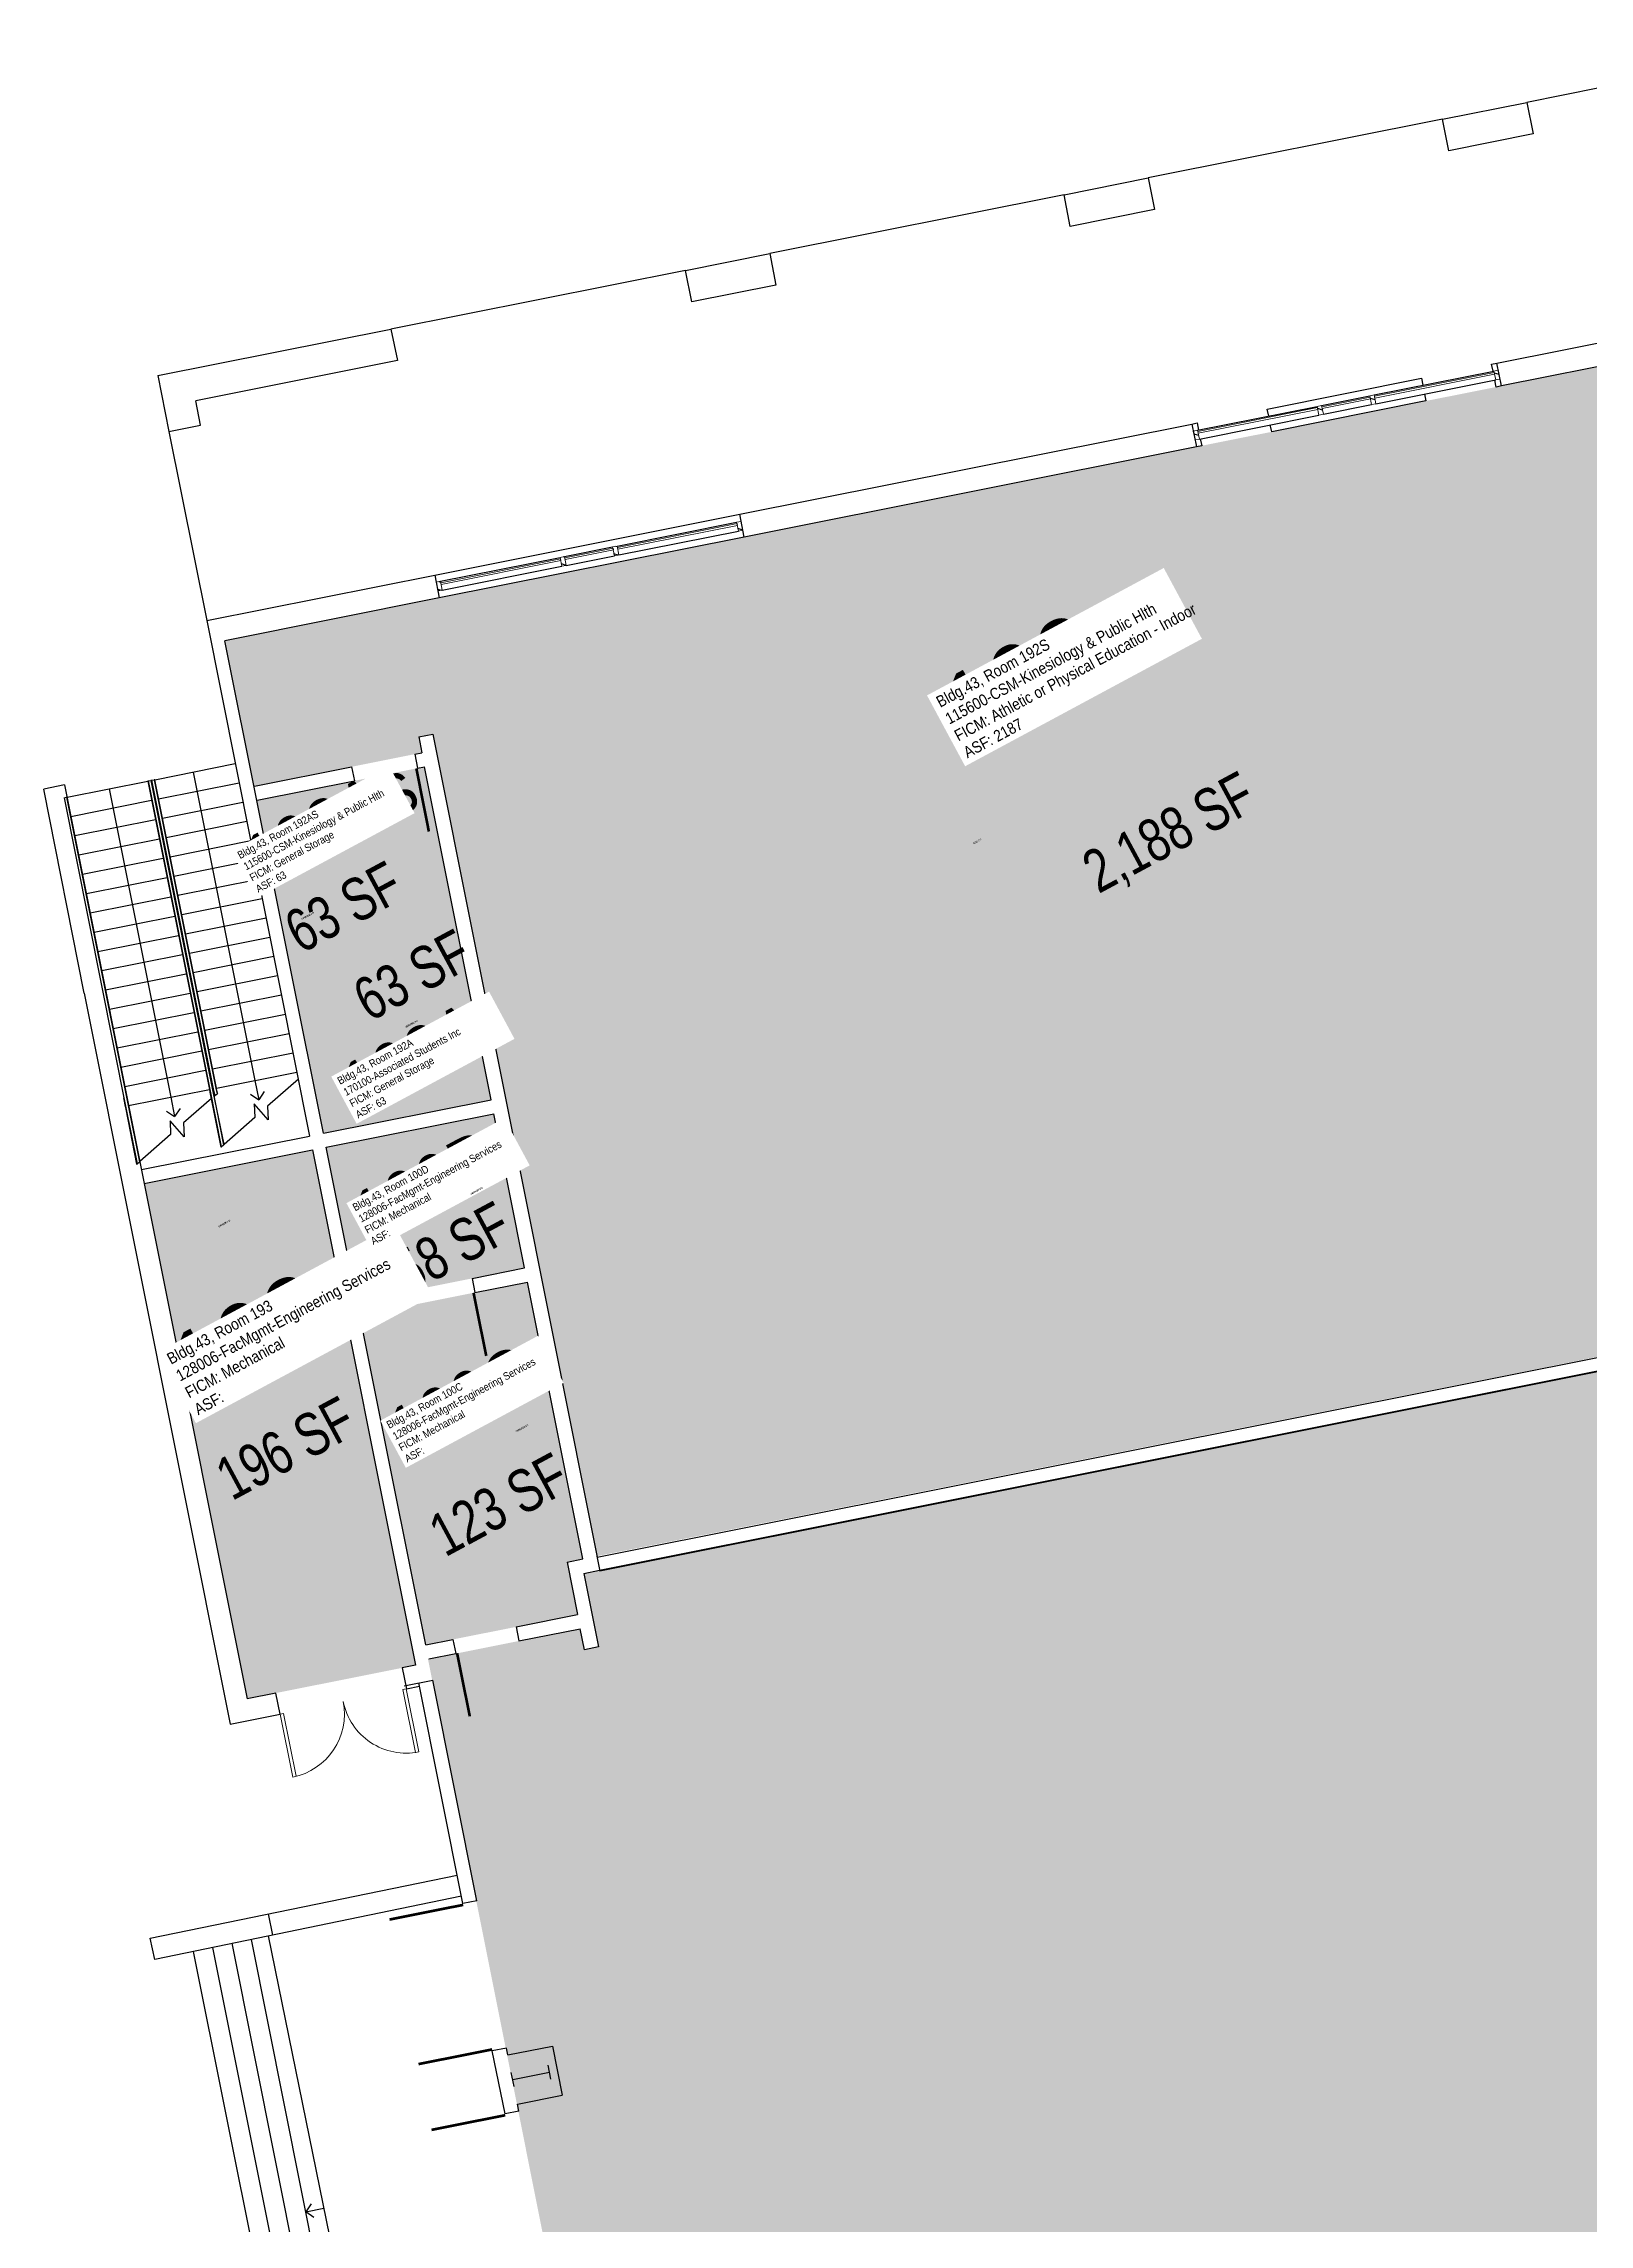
# Model space of a CAD drawing. Header units: inches. Extents: x 69213682 to 69221478, y 27658977 to 27667505.
# Drawn here: x 69213733 to 69214598, y 27665407 to 27666627 of the extents above; entities that cross this region are included whole.
import ezdxf
from ezdxf.enums import TextEntityAlignment as Align

# ---------------------------------------------------------------- set-up
doc = ezdxf.new("R2010")
doc.units = ezdxf.units.IN
doc.header["$LTSCALE"] = 100
doc.header["$MEASUREMENT"] = 0
doc.layers.get('0').update_dxf_attribs({"linetype": 'CONTINUOUS'})
for name, color, linetype in [('A-COLS', 5, 'CONTINUOUS'), ('A-DOOR', 2, 'CONTINUOUS'), ('A-FLOR', 3, 'CONTINUOUS'), ('A-GLAZ', 1, 'CONTINUOUS'), ('A-IDEN-RNUM', 7, 'CONTINUOUS'), ('A-IDEN-SNUM', 4, 'CONTINUOUS'), ('A-IDEN-VNUM', 4, 'CONTINUOUS'), ('A-SITE', 3, 'CONTINUOUS'), ('A-WALL', 5, 'CONTINUOUS'), ('AREA-TEXT', 3, 'CONTINUOUS'), ('Rooms-Category-Color', 7, 'CONTINUOUS'), ('Rooms-College-Color', 7, 'CONTINUOUS'), ('Rooms-Department-Color', 7, 'CONTINUOUS'), ('Rooms-Division-Color', 7, 'CONTINUOUS'), ('Rooms-Information', 7, 'CONTINUOUS')]:
    doc.layers.add(name, color=color, linetype=linetype)
doc.styles.add('CP_AREA', font='arial.ttf', dxfattribs={"height": 15})
doc.styles.add('CP_ROOMSNUMBER', font='arial.ttf', dxfattribs={"height": 1})
doc.styles.add('CP_ROOMVNUMBER', font='arial.ttf', dxfattribs={"width": 0.85, "height": 0.075})

# ---------------------------------------------------------------- blocks, each defined once
blk = doc.blocks.new('Double-Flush6 - Z-G1-12-1266-BACKGROUND Level 1 Parent View')
at = {"layer": 'A-DOOR', "lineweight": 20}
for p, q in [((-36, 42), (-34, 42)), ((-36, 6), (-36, 42)), ((-34, 6), (-34, 42)), ((34, 6), (34, 41.9)), ((36, 6), (36, 42)), ((-36, 6), (-34, 6)), ((36, 6), (34, 6))]:
    blk.add_line(p, q, dxfattribs=at)
at = {"layer": 'A-DOOR', "lineweight": 5}
for centre, start, end in [((-36, 6), 0, 90), ((36, 6), 90, 180)]:
    blk.add_arc(centre, 36, start, end, dxfattribs=at)
blk = doc.blocks.new('System Panel - Glazed-1244-BACKGROUND Level 1 Parent View')
at = {"layer": 'A-GLAZ', "lineweight": 15}
for p, q in [((34.125, 1.75), (-34.125, 1.75)), ((-34.125, 1.75), (-34.125, 0.75)), ((-34.125, 0.75), (34.125, 0.75)), ((34.125, 0.75), (34.125, 1.75))]:
    blk.add_line(p, q, dxfattribs=at)
blk = doc.blocks.new('System Panel - Glazed-1243-BACKGROUND Level 1 Parent View')
at = {"layer": 'A-GLAZ', "lineweight": 15}
for p, q in [((13.75, 1.75), (-13.75, 1.75)), ((-13.75, 1.75), (-13.75, 0.75)), ((-13.75, 0.75), (13.75, 0.75)), ((13.75, 0.75), (13.75, 1.75))]:
    blk.add_line(p, q, dxfattribs=at)
blk = doc.blocks.new('System Panel - Glazed-1242-BACKGROUND Level 1 Parent View')
at = {"layer": 'A-GLAZ', "lineweight": 15}
for p, q in [((34.125, 1.75), (-34.125, 1.75)), ((-34.125, 1.75), (-34.125, 0.75)), ((-34.125, 0.75), (34.125, 0.75)), ((34.125, 0.75), (34.125, 1.75))]:
    blk.add_line(p, q, dxfattribs=at)
blk = doc.blocks.new('System Panel - Glazed-1237-BACKGROUND Level 1 Parent View')
at = {"layer": 'A-GLAZ', "lineweight": 15}
for p, q in [((34.125, 1.75), (-34.125, 1.75)), ((-34.125, 1.75), (-34.125, 0.75)), ((-34.125, 0.75), (34.125, 0.75)), ((34.125, 0.75), (34.125, 1.75))]:
    blk.add_line(p, q, dxfattribs=at)
blk = doc.blocks.new('System Panel - Glazed-1236-BACKGROUND Level 1 Parent View')
at = {"layer": 'A-GLAZ', "lineweight": 15}
for p, q in [((13.75, 1.75), (-13.75, 1.75)), ((-13.75, 1.75), (-13.75, 0.75)), ((-13.75, 0.75), (13.75, 0.75)), ((13.75, 0.75), (13.75, 1.75))]:
    blk.add_line(p, q, dxfattribs=at)
blk = doc.blocks.new('System Panel - Glazed-1235-BACKGROUND Level 1 Parent View')
at = {"layer": 'A-GLAZ', "lineweight": 15}
for p, q in [((34.125, 1.75), (-34.125, 1.75)), ((-34.125, 1.75), (-34.125, 0.75)), ((-34.125, 0.75), (34.125, 0.75)), ((34.125, 0.75), (34.125, 1.75))]:
    blk.add_line(p, q, dxfattribs=at)
blk = doc.blocks.new('COL1')
for p, q in [((-0.5, 0.5), (0.5, 0.5)), ((0, 0.5), (0, -0.5)), ((-0.5, -0.5), (0.5, -0.5))]:
    blk.add_line(p, q)

msp = doc.modelspace()

# ---------------------------------------------------------------- hatches: boundary and pattern name
at = {"layer": 'A-GLAZ', "extrusion": (0, 0, -1)}
h = msp.add_hatch(dxfattribs=at)
h.set_pattern_fill('FP1_17', color=256, angle=-191.2896, style=0, pattern_type=2)
h.set_pattern_definition([(16.71, (-69214563.231, 27666432.408), (-6.9, 22.986), []), (16.71, (-69214560.388, 27666437.692), (16.086, 29.887), []), (16.71, (-69214566.076, 27666427.125), (16.086, 29.887), [])])
h.paths.add_polyline_path([(-69214545.4, 27666438.7), (-69214547.8, 27666439.2), (-69214546.8, 27666444.1), (-69214544.4, 27666443.6)], flags=0)
h = msp.add_hatch(dxfattribs=at)
h.set_pattern_fill('FP1_19', color=256, angle=-191.2896, style=0, pattern_type=2)
h.set_pattern_definition([(16.71, (-69214493.36, 27666418.46), (-6.9, 22.986), []), (16.71, (-69214490.517, 27666423.744), (16.086, 29.887), []), (16.71, (-69214496.204, 27666413.177), (16.086, 29.887), [])])
h.paths.add_polyline_path([(-69214476, 27666424.9), (-69214478.4, 27666425.4), (-69214477.4, 27666430.3), (-69214475, 27666429.8)], flags=0)
h = msp.add_hatch(dxfattribs=at)
h.set_pattern_fill('FP1_20', color=256, angle=-191.2896, style=0, pattern_type=2)
h.set_pattern_definition([(16.71, (-69214464.248, 27666412.648), (-6.9, 22.986), []), (16.71, (-69214461.404, 27666417.932), (16.086, 29.887), []), (16.71, (-69214467.09, 27666407.365), (16.086, 29.887), [])])
h.paths.add_polyline_path([(-69214446.5, 27666419), (-69214449, 27666419.5), (-69214448, 27666424.4), (-69214445.6, 27666423.9)], flags=0)
at = {"layer": 'A-GLAZ'}
h = msp.add_hatch(dxfattribs=at)
h.set_pattern_fill('FP1_18', color=256, angle=191.2896, style=0, pattern_type=2)
h.set_pattern_definition([(163.29, (69214394.376, 27666398.7), (-6.9, -22.986), []), (163.29, (69214391.533, 27666403.983), (-29.887, -16.086), []), (163.29, (69214397.22, 27666393.416), (-29.887, -16.086), [])])
h.paths.add_polyline_path([(69214377.2, 27666405.1), (69214379.6, 27666405.6), (69214378.6, 27666410.5), (69214376.2, 27666410.1)], flags=0)
at = {"layer": 'A-GLAZ', "extrusion": (0, 0, -1)}
h = msp.add_hatch(dxfattribs=at)
h.set_pattern_fill('FP1_21', color=256, angle=-191.2896, style=0, pattern_type=2)
h.set_pattern_definition([(16.71, (-69214144.004, 27666348.717), (-6.9, 22.986), []), (16.71, (-69214141.16, 27666354), (16.086, 29.887), []), (16.71, (-69214146.848, 27666343.434), (16.086, 29.887), [])])
h.paths.add_polyline_path([(-69214121.7, 27666354.1), (-69214124.2, 27666354.6), (-69214123.2, 27666359.5), (-69214120.7, 27666359.1)], flags=0)
h = msp.add_hatch(dxfattribs=at)
h.set_pattern_fill('FP1_23', color=256, angle=-191.2896, style=0, pattern_type=2)
h.set_pattern_definition([(16.71, (-69214074.132, 27666334.769), (-6.9, 22.986), []), (16.71, (-69214071.29, 27666340.052), (16.086, 29.887), []), (16.71, (-69214076.977, 27666329.485), (16.086, 29.887), [])])
h.paths.add_polyline_path([(-69214052.3, 27666340.3), (-69214054.8, 27666340.8), (-69214053.8, 27666345.7), (-69214051.3, 27666345.2)], flags=0)
h = msp.add_hatch(dxfattribs=at)
h.set_pattern_fill('FP1_24', color=256, angle=-191.2896, style=0, pattern_type=2)
h.set_pattern_definition([(16.71, (-69214045.02, 27666328.957), (-6.9, 22.986), []), (16.71, (-69214042.176, 27666334.24), (16.086, 29.887), []), (16.71, (-69214047.863, 27666323.673), (16.086, 29.887), [])])
h.paths.add_polyline_path([(-69214022.9, 27666334.4), (-69214025.4, 27666334.9), (-69214024.4, 27666339.8), (-69214021.9, 27666339.3)], flags=0)
at = {"layer": 'A-GLAZ'}
h = msp.add_hatch(dxfattribs=at)
h.set_pattern_fill('FP1_22', color=256, angle=191.2896, style=0, pattern_type=2)
h.set_pattern_definition([(163.29, (69213975.148, 27666315.008), (-6.9, -22.986), []), (163.29, (69213972.305, 27666320.292), (-29.887, -16.086), []), (163.29, (69213977.992, 27666309.725), (-29.887, -16.086), [])])
h.paths.add_polyline_path([(69213953.5, 27666320.6), (69213956, 27666321.1), (69213955, 27666326), (69213952.5, 27666325.5)], flags=0)
at = {"layer": 'Rooms-Category-Color', "true_color": 0xfbafa2}
for points in [[(69214042.5, 27665780.5), (69213950.7, 27666240.5), (69213942.8, 27666238.9), (69213944.6, 27666230.1), (69213940.7, 27666229.3), (69213850.9, 27666211.4), (69213834.3, 27666292.7), (69215043.3, 27666534.1)], [(69215173.8, 27665997.7), (69214035.2, 27665770.9), (69214043.4, 27665729.7), (69214035.6, 27665728.2), (69214033.2, 27665739.9), (69213948, 27665722.9), (69214044.8, 27665238.5), (69214037.3, 27665237), (69214033.6, 27665255.6), (69214021.8, 27665253.3), (69214007.3, 27665147.4), (69214018.5, 27665149.6), (69214074.9, 27664867.2), (69214063.7, 27664865), (69214117.7, 27664772.8), (69214129.5, 27664775.1), (69214125.8, 27664793.8), (69214133.2, 27664795.2), (69214230.8, 27664306.4)]]:
    msp.add_hatch(color=21, dxfattribs=at).paths.add_polyline_path(points)
at = {"layer": 'Rooms-Category-Color', "true_color": 0xffe090}
msp.add_hatch(color=41, dxfattribs=at).paths.add_polyline_path([(69215043.3, 27666534.1), (69215046.4, 27666518.9), (69215052.2, 27666520), (69215051.8, 27666522), (69215091.8, 27666530), (69215106.7, 27666455.4), (69215066.7, 27666447.5), (69215066.3, 27666449.4), (69215060.5, 27666448.2), (69215064.4, 27666428.6), (69215106, 27666437), (69215114.7, 27666393.8), (69214951.4, 27666361.2), (69215028.1, 27665976.8), (69214042.5, 27665780.5)])
at = {"layer": 'Rooms-Category-Color', "true_color": 0xe3c5e1}
for points in [[(69213946.1, 27666222.2), (69213852.5, 27666203.5), (69213889.7, 27666017.2)], [(69213889.7, 27666017.2), (69213983.3, 27666035.9), (69213946.1, 27666222.2)]]:
    msp.add_hatch(color=254, dxfattribs=at).paths.add_polyline_path(points)
at = {"layer": 'Rooms-Category-Color', "true_color": 0xadadad}
for points in [[(69213984.9, 27666028.1), (69213891.2, 27666009.4), (69213908.5, 27665923.1), (69214002.1, 27665941.8)], [(69213789.3, 27665989), (69213846.8, 27665700.7), (69213941, 27665719.5), (69213883.4, 27666007.8)], [(69214003.7, 27665933.9), (69213910, 27665915.2), (69213946.8, 27665730.9), (69214031.7, 27665747.8), (69214025.8, 27665777.2), (69214034.6, 27665779)]]:
    msp.add_hatch(color=253, dxfattribs=at).paths.add_polyline_path(points)
at = {"layer": 'Rooms-College-Color', "true_color": 0xffe090}
for points in [[(69214042.5, 27665780.5), (69213950.7, 27666240.5), (69213942.8, 27666238.9), (69213944.6, 27666230.1), (69213940.7, 27666229.3), (69213850.9, 27666211.4), (69213834.3, 27666292.7), (69215043.3, 27666534.1)], [(69213946.1, 27666222.2), (69213852.5, 27666203.5), (69213889.7, 27666017.2)], [(69215173.8, 27665997.7), (69214035.2, 27665770.9), (69214043.4, 27665729.7), (69214035.6, 27665728.2), (69214033.2, 27665739.9), (69213948, 27665722.9), (69214044.8, 27665238.5), (69214037.3, 27665237), (69214033.6, 27665255.6), (69214021.8, 27665253.3), (69214007.3, 27665147.4), (69214018.5, 27665149.6), (69214074.9, 27664867.2), (69214063.7, 27664865), (69214117.7, 27664772.8), (69214129.5, 27664775.1), (69214125.8, 27664793.8), (69214133.2, 27664795.2), (69214230.8, 27664306.4)]]:
    msp.add_hatch(color=41, dxfattribs=at).paths.add_polyline_path(points)
at = {"layer": 'Rooms-College-Color', "true_color": 0xadadad}
for points in [[(69215043.3, 27666534.1), (69215046.4, 27666518.9), (69215052.2, 27666520), (69215051.8, 27666522), (69215091.8, 27666530), (69215106.7, 27666455.4), (69215066.7, 27666447.5), (69215066.3, 27666449.4), (69215060.5, 27666448.2), (69215064.4, 27666428.6), (69215106, 27666437), (69215114.7, 27666393.8), (69214951.4, 27666361.2), (69215028.1, 27665976.8), (69214042.5, 27665780.5)], [(69213889.7, 27666017.2), (69213983.3, 27666035.9), (69213946.1, 27666222.2)], [(69213984.9, 27666028.1), (69213891.2, 27666009.4), (69213908.5, 27665923.1), (69214002.1, 27665941.8)], [(69213789.3, 27665989), (69213846.8, 27665700.7), (69213941, 27665719.5), (69213883.4, 27666007.8)], [(69214003.7, 27665933.9), (69213910, 27665915.2), (69213946.8, 27665730.9), (69214031.7, 27665747.8), (69214025.8, 27665777.2), (69214034.6, 27665779)]]:
    msp.add_hatch(color=253, dxfattribs=at).paths.add_polyline_path(points)
at = {"layer": 'Rooms-Department-Color', "true_color": 0xffe090}
for points in [[(69214042.5, 27665780.5), (69213950.7, 27666240.5), (69213942.8, 27666238.9), (69213944.6, 27666230.1), (69213940.7, 27666229.3), (69213850.9, 27666211.4), (69213834.3, 27666292.7), (69215043.3, 27666534.1)], [(69213946.1, 27666222.2), (69213852.5, 27666203.5), (69213889.7, 27666017.2)], [(69215173.8, 27665997.7), (69214035.2, 27665770.9), (69214043.4, 27665729.7), (69214035.6, 27665728.2), (69214033.2, 27665739.9), (69213948, 27665722.9), (69214044.8, 27665238.5), (69214037.3, 27665237), (69214033.6, 27665255.6), (69214021.8, 27665253.3), (69214007.3, 27665147.4), (69214018.5, 27665149.6), (69214074.9, 27664867.2), (69214063.7, 27664865), (69214117.7, 27664772.8), (69214129.5, 27664775.1), (69214125.8, 27664793.8), (69214133.2, 27664795.2), (69214230.8, 27664306.4)]]:
    msp.add_hatch(color=41, dxfattribs=at).paths.add_polyline_path(points)
at = {"layer": 'Rooms-Department-Color', "true_color": 0x604aed}
for points in [[(69215043.3, 27666534.1), (69215046.4, 27666518.9), (69215052.2, 27666520), (69215051.8, 27666522), (69215091.8, 27666530), (69215106.7, 27666455.4), (69215066.7, 27666447.5), (69215066.3, 27666449.4), (69215060.5, 27666448.2), (69215064.4, 27666428.6), (69215106, 27666437), (69215114.7, 27666393.8), (69214951.4, 27666361.2), (69215028.1, 27665976.8), (69214042.5, 27665780.5)], [(69213889.7, 27666017.2), (69213983.3, 27666035.9), (69213946.1, 27666222.2)]]:
    msp.add_hatch(color=173, dxfattribs=at).paths.add_polyline_path(points)
at = {"layer": 'Rooms-Department-Color', "true_color": 0xacacac}
for points in [[(69213984.9, 27666028.1), (69213891.2, 27666009.4), (69213908.5, 27665923.1), (69214002.1, 27665941.8)], [(69213789.3, 27665989), (69213846.8, 27665700.7), (69213941, 27665719.5), (69213883.4, 27666007.8)], [(69214003.7, 27665933.9), (69213910, 27665915.2), (69213946.8, 27665730.9), (69214031.7, 27665747.8), (69214025.8, 27665777.2), (69214034.6, 27665779)]]:
    msp.add_hatch(color=253, dxfattribs=at).paths.add_polyline_path(points)
at = {"layer": 'Rooms-Division-Color', "true_color": 0xffe090}
for points in [[(69214042.5, 27665780.5), (69213950.7, 27666240.5), (69213942.8, 27666238.9), (69213944.6, 27666230.1), (69213940.7, 27666229.3), (69213850.9, 27666211.4), (69213834.3, 27666292.7), (69215043.3, 27666534.1)], [(69213946.1, 27666222.2), (69213852.5, 27666203.5), (69213889.7, 27666017.2)], [(69215173.8, 27665997.7), (69214035.2, 27665770.9), (69214043.4, 27665729.7), (69214035.6, 27665728.2), (69214033.2, 27665739.9), (69213948, 27665722.9), (69214044.8, 27665238.5), (69214037.3, 27665237), (69214033.6, 27665255.6), (69214021.8, 27665253.3), (69214007.3, 27665147.4), (69214018.5, 27665149.6), (69214074.9, 27664867.2), (69214063.7, 27664865), (69214117.7, 27664772.8), (69214129.5, 27664775.1), (69214125.8, 27664793.8), (69214133.2, 27664795.2), (69214230.8, 27664306.4)]]:
    msp.add_hatch(color=41, dxfattribs=at).paths.add_polyline_path(points)
at = {"layer": 'Rooms-Division-Color', "true_color": 0x604aed}
for points in [[(69215043.3, 27666534.1), (69215046.4, 27666518.9), (69215052.2, 27666520), (69215051.8, 27666522), (69215091.8, 27666530), (69215106.7, 27666455.4), (69215066.7, 27666447.5), (69215066.3, 27666449.4), (69215060.5, 27666448.2), (69215064.4, 27666428.6), (69215106, 27666437), (69215114.7, 27666393.8), (69214951.4, 27666361.2), (69215028.1, 27665976.8), (69214042.5, 27665780.5)], [(69213889.7, 27666017.2), (69213983.3, 27666035.9), (69213946.1, 27666222.2)]]:
    msp.add_hatch(color=173, dxfattribs=at).paths.add_polyline_path(points)
at = {"layer": 'Rooms-Division-Color', "true_color": 0xadadad}
for points in [[(69213984.9, 27666028.1), (69213891.2, 27666009.4), (69213908.5, 27665923.1), (69214002.1, 27665941.8)], [(69213789.3, 27665989), (69213846.8, 27665700.7), (69213941, 27665719.5), (69213883.4, 27666007.8)], [(69214003.7, 27665933.9), (69213910, 27665915.2), (69213946.8, 27665730.9), (69214031.7, 27665747.8), (69214025.8, 27665777.2), (69214034.6, 27665779)]]:
    msp.add_hatch(color=253, dxfattribs=at).paths.add_polyline_path(points)

# ---------------------------------------------------------------- linework, layer by layer
at = {"layer": 'A-DOOR'}
for points in [[(69213941.5, 27666221.3, 1.5, 1.5, 0), (69213948.5, 27666186, 0, 0, 0), (69213947.8, 27666185.8, 0, 0, -0.414214), (69213906.6, 27666215.9, 0, 0, -0.414214)], [(69213973.5, 27665927.9, 1.5, 1.5, 0), (69213980.6, 27665892.6, 0, 0, 0), (69213979.9, 27665892.4, 0, 0, -0.414214), (69213938.7, 27665922.5, 0, 0, -0.414214)], [(69213964.3, 27665726.2, 1.5, 1.5, 0), (69213971.4, 27665690.9, 0, 0, 0), (69213972.1, 27665691, 0, 0, 0.414214), (69213998.6, 27665734.6, 0, 0, 0.414214)], [(69213967.7, 27665585.4, 1.5, 1.5, 0), (69213926.5, 27665577.2, 0, 0, 0), (69213926.4, 27665577.9, 0, 0, 0.414214), (69213975.8, 27665544.9, 0, 0, 0.414214)], [(69213983.9, 27665504.5, 1.5, 1.5, 0), (69213942.7, 27665496.3, 0, 0, 0), (69213942.8, 27665495.5, 0, 0, -0.414214), (69213975.8, 27665544.9, 0, 0, -0.414214)], [(69213991.2, 27665467.7, 1.5, 1.5, 0), (69213950, 27665459.5, 0, 0, 0), (69213949.9, 27665460.2, 0, 0, 0.414214), (69213999.3, 27665427.3, 0, 0, 0.414214)], [(69214007.4, 27665386.8, 1.5, 1.5, 0), (69213966.2, 27665378.6, 0, 0, 0), (69213966.3, 27665377.8, 0, 0, -0.414214), (69213999.3, 27665427.3, 0, 0, -0.414214)]]:
    msp.add_lwpolyline(points, format="xyseb", dxfattribs=at)
at = {"layer": 'A-FLOR'}
for p, q in [((69213795.1, 27666215), (69213840.2, 27666224)), ((69213746.1, 27666205.2), (69213791.2, 27666214.2)), ((69213791.4, 27666214.3), (69213791.2, 27666214.2)), ((69213791.2, 27666214.2), (69213825.7, 27666041.6)), ((69213791.4, 27666214.3), (69213792.9, 27666214.6)), ((69213791.4, 27666214.3), (69213825.9, 27666041.7)), ((69213793.2, 27666214.6), (69213792.9, 27666214.6)), ((69213792.9, 27666214.6), (69213827.4, 27666042)), ((69213793.4, 27666214.7), (69213793.2, 27666214.6)), ((69213827.9, 27666040.5), (69213793.2, 27666214.6)), ((69213793.2, 27666214.6), (69213827.9, 27666040.5)), ((69213793.4, 27666214.7), (69213794.9, 27666215)), ((69213793.4, 27666214.7), (69213827.9, 27666042.1)), ((69213795.1, 27666215), (69213794.9, 27666215)), ((69213794.9, 27666215), (69213829.3, 27666042.4)), ((69213829.6, 27666042.4), (69213795.1, 27666215)), ((69213797.3, 27666204.2), (69213842.4, 27666213.2)), ((69213816.7, 27666219.3), (69213851.2, 27666046.7)), ((69213744.4, 27666204.9), (69213745.8, 27666205.2)), ((69213744.4, 27666204.9), (69213778.8, 27666032.3)), ((69213746.1, 27666205.2), (69213745.8, 27666205.2)), ((69213745.8, 27666205.2), (69213780.3, 27666032.6)), ((69213748.2, 27666194.4), (69213793.4, 27666203.5)), ((69213769.6, 27666209.9), (69213804.1, 27666037.3)), ((69213799.4, 27666193.4), (69213844.5, 27666202.5)), ((69213750.4, 27666183.7), (69213795.5, 27666192.7)), ((69213801.6, 27666182.7), (69213846.7, 27666191.7)), ((69213752.6, 27666172.9), (69213797.7, 27666181.9)), ((69213803.7, 27666171.9), (69213848.9, 27666180.9)), ((69213754.7, 27666162.1), (69213799.8, 27666171.1)), ((69213805.9, 27666161.1), (69213851, 27666170.1)), ((69213756.9, 27666151.3), (69213802, 27666160.3)), ((69213759, 27666140.5), (69213804.1, 27666149.5)), ((69213808, 27666150.3), (69213853.2, 27666159.3)), ((69213761.2, 27666129.7), (69213806.3, 27666138.7)), ((69213810.2, 27666139.5), (69213855.3, 27666148.5)), ((69213812.4, 27666128.7), (69213857.5, 27666137.7)), ((69213763.3, 27666118.9), (69213808.4, 27666127.9)), ((69213814.5, 27666117.9), (69213859.6, 27666126.9)), ((69213765.5, 27666108.2), (69213810.6, 27666117.2)), ((69213816.7, 27666107.2), (69213861.8, 27666116.2)), ((69213767.6, 27666097.4), (69213812.7, 27666106.4)), ((69213818.8, 27666096.4), (69213863.9, 27666105.4)), ((69213769.8, 27666086.6), (69213814.9, 27666095.6)), ((69213821, 27666085.6), (69213866.1, 27666094.6)), ((69213771.9, 27666075.8), (69213817, 27666084.8)), ((69213823.1, 27666074.8), (69213868.2, 27666083.8)), ((69213774.1, 27666065), (69213819.2, 27666074)), ((69213825.3, 27666064), (69213870.4, 27666073)), ((69213776.2, 27666054.2), (69213821.4, 27666063.2)), ((69213778.4, 27666043.4), (69213823.5, 27666052.4)), ((69213827.4, 27666053.2), (69213872.5, 27666062.2)), ((69213829.6, 27666042.4), (69213874.7, 27666051.4)), ((69213780.5, 27666032.6), (69213825.7, 27666041.6)), ((69213825.7, 27666041.6), (69213826, 27666040.1)), ((69213825.9, 27666041.7), (69213832.3, 27666009.5)), ((69213826, 27666040.1), (69213832.1, 27666009.3)), ((69213827.4, 27666042), (69213833.6, 27666010.6)), ((69213827.9, 27666042.1), (69213828.7, 27666038.2)), ((69213833.9, 27666010.8), (69213827.9, 27666040.5)), ((69213827.9, 27666040.5), (69213828.4, 27666038)), ((69213828.7, 27666038.2), (69213830, 27666039.3)), ((69213829.3, 27666042.4), (69213830, 27666039.3)), ((69213829.9, 27666040.9), (69213829.6, 27666042.4)), ((69213830.2, 27666039.5), (69213829.9, 27666040.9)), ((69213830.2, 27666039.5), (69213830, 27666039.3)), ((69213830, 27666039.3), (69213830.2, 27666039.5)), ((69213851.2, 27666046.7), (69213853.3, 27666035.9)), ((69213856.4, 27666040.5), (69213853.3, 27666035.9)), ((69213875.5, 27666047.4), (69213858.3, 27666032.3)), ((69213777.6, 27666037), (69213778.6, 27666032.2)), ((69213778.6, 27666032.2), (69213778.9, 27666030.7)), ((69213778.8, 27666032.3), (69213785.3, 27666000.1)), ((69213778.9, 27666030.7), (69213785, 27665999.9)), ((69213780.3, 27666032.6), (69213786.6, 27666001.2)), ((69213801.7, 27666029.6), (69213806.2, 27666026.6)), ((69213804.1, 27666037.3), (69213806.2, 27666026.6)), ((69213809.3, 27666031.1), (69213806.2, 27666026.6)), ((69213826.9, 27666036.6), (69213811.2, 27666022.9)), ((69213828.4, 27666038), (69213828.2, 27666037.8)), ((69213828.7, 27666038.2), (69213828.4, 27666038)), ((69213828.4, 27666038), (69213828.7, 27666038.2)), ((69213848.7, 27666039), (69213853.3, 27666035.9)), ((69213858.6, 27666024.6), (69213850.7, 27666033.6)), ((69213850.7, 27666033.6), (69213851.1, 27666025.9)), ((69213858.3, 27666032.3), (69213858.6, 27666024.6)), ((69213804, 27666016.5), (69213786.8, 27666001.4)), ((69213811.6, 27666015.2), (69213803.7, 27666024.2)), ((69213803.7, 27666024.2), (69213804, 27666016.5)), ((69213811.2, 27666022.9), (69213811.6, 27666015.2)), ((69213851.1, 27666025.9), (69213833.9, 27666010.8)), ((69213832.3, 27666009.5), (69213832.1, 27666009.3)), ((69213832.1, 27666009.3), (69213832.3, 27666009.5)), ((69213832.3, 27666009.5), (69213833.6, 27666010.6)), ((69213833.9, 27666010.8), (69213833.6, 27666010.6)), ((69213833.6, 27666010.6), (69213833.9, 27666010.8)), ((69213785.3, 27666000.1), (69213785, 27665999.9)), ((69213785, 27665999.9), (69213785.3, 27666000.1)), ((69213785.3, 27666000.1), (69213786.6, 27666001.2)), ((69213786.8, 27666001.4), (69213786.6, 27666001.2)), ((69213786.6, 27666001.2), (69213786.8, 27666001.4))]:
    msp.add_line(p, q, dxfattribs=at)
at = {"layer": 'A-GLAZ'}
for p, q in [((69214477.4, 27666430.3), (69214544.4, 27666443.6)), ((69214448, 27666424.4), (69214475, 27666429.8)), ((69214478.4, 27666425.4), (69214545.4, 27666438.7)), ((69214378.6, 27666410.5), (69214445.6, 27666423.9)), ((69214379.6, 27666405.6), (69214446.5, 27666419)), ((69214449, 27666419.5), (69214476, 27666424.9)), ((69213951.8, 27666329.4), (69214122.4, 27666363.5)), ((69214053.8, 27666345.7), (69214120.7, 27666359.1)), ((69214124.9, 27666350.7), (69213954.3, 27666316.7)), ((69214024.4, 27666339.8), (69214051.3, 27666345.2)), ((69214054.8, 27666340.8), (69214121.7, 27666354.1)), ((69213955, 27666326), (69214021.9, 27666339.3)), ((69213956, 27666321.1), (69214022.9, 27666334.4)), ((69214025.4, 27666334.9), (69214052.3, 27666340.3))]:
    msp.add_line(p, q, dxfattribs=at)
at = {"layer": 'A-GLAZ', "lineweight": 20, "extrusion": (0, 0, -1)}
for p, q in [((69214546.8, 27666444.1), (69214544.4, 27666443.6)), ((69214544.4, 27666443.6), (69214545.4, 27666438.7)), ((69214547.8, 27666439.2), (69214546.8, 27666444.1)), ((69214477.4, 27666430.3), (69214475, 27666429.8)), ((69214475, 27666429.8), (69214476, 27666424.9)), ((69214478.4, 27666425.4), (69214477.4, 27666430.3)), ((69214545.4, 27666438.7), (69214547.8, 27666439.2)), ((69214448, 27666424.4), (69214445.6, 27666423.9)), ((69214445.6, 27666423.9), (69214446.5, 27666419)), ((69214446.5, 27666419), (69214449, 27666419.5)), ((69214449, 27666419.5), (69214448, 27666424.4)), ((69214476, 27666424.9), (69214478.4, 27666425.4)), ((69214123.2, 27666359.5), (69214120.7, 27666359.1)), ((69214120.7, 27666359.1), (69214121.7, 27666354.1)), ((69214124.2, 27666354.6), (69214123.2, 27666359.5)), ((69214053.8, 27666345.7), (69214051.3, 27666345.2)), ((69214051.3, 27666345.2), (69214052.3, 27666340.3)), ((69214054.8, 27666340.8), (69214053.8, 27666345.7)), ((69214121.7, 27666354.1), (69214124.2, 27666354.6)), ((69214024.4, 27666339.8), (69214021.9, 27666339.3)), ((69214021.9, 27666339.3), (69214022.9, 27666334.4)), ((69214022.9, 27666334.4), (69214025.4, 27666334.9)), ((69214025.4, 27666334.9), (69214024.4, 27666339.8)), ((69214052.3, 27666340.3), (69214054.8, 27666340.8))]:
    msp.add_line(p, q, dxfattribs=at)
at = {"layer": 'A-GLAZ', "lineweight": 20}
for p, q in [((69214378.6, 27666410.5), (69214376.2, 27666410.1)), ((69214376.2, 27666410.1), (69214377.2, 27666405.1)), ((69214377.2, 27666405.1), (69214379.6, 27666405.6)), ((69214379.6, 27666405.6), (69214378.6, 27666410.5)), ((69213955, 27666326), (69213952.5, 27666325.5)), ((69213952.5, 27666325.5), (69213953.5, 27666320.6)), ((69213953.5, 27666320.6), (69213956, 27666321.1)), ((69213956, 27666321.1), (69213955, 27666326))]:
    msp.add_line(p, q, dxfattribs=at)
at = {"layer": 'A-SITE'}
for p, q in [((69213901.6, 27665247.7), (69213838.4, 27665563.9)), ((69213912.3, 27665249.9), (69213849.2, 27665566.1)), ((69213858.6, 27665568), (69213923.2, 27665252.1)), ((69213880, 27665243.3), (69213816.9, 27665559.4)), ((69213890.8, 27665245.5), (69213827.7, 27665561.6)), ((69213882.7, 27665418.2), (69213879.6, 27665413.6)), ((69213879.6, 27665413.6), (69213889.8, 27665415.6)), ((69213884.2, 27665410.5), (69213879.6, 27665413.6))]:
    msp.add_line(p, q, dxfattribs=at)
at = {"layer": 'A-WALL'}
for p, q in [((69214727.5, 27666626.9), (69214562.8, 27666594)), ((69214515.7, 27666584.6), (69214562.8, 27666594)), ((69214562.8, 27666594), (69214566.3, 27666576.3)), ((69214515.7, 27666584.6), (69214351, 27666551.7)), ((69214519.2, 27666566.9), (69214515.7, 27666584.6)), ((69214566.3, 27666576.3), (69214519.2, 27666566.9)), ((69214303.9, 27666542.3), (69214139.2, 27666509.4)), ((69214303.9, 27666542.3), (69214351, 27666551.7)), ((69214307.4, 27666524.6), (69214303.9, 27666542.3)), ((69214351, 27666551.7), (69214354.5, 27666534)), ((69214354.5, 27666534), (69214307.4, 27666524.6)), ((69214092.1, 27666500), (69214139.2, 27666509.4)), ((69214139.2, 27666509.4), (69214142.7, 27666491.8)), ((69214092.1, 27666500), (69213927.3, 27666467.1)), ((69214095.6, 27666482.4), (69214092.1, 27666500)), ((69214142.7, 27666491.8), (69214095.6, 27666482.4)), ((69214546, 27666448), (69214781.4, 27666495)), ((69214783.9, 27666482.3), (69214548.6, 27666435.3)), ((69213796.9, 27666441.1), (69213927.3, 27666467.1)), ((69213927.3, 27666467.1), (69213930.9, 27666449.5)), ((69213930.9, 27666449.5), (69213818.1, 27666427)), ((69214543.1, 27666447.5), (69214546, 27666448)), ((69214543.9, 27666443.5), (69214543.1, 27666447.5)), ((69214548.6, 27666435.3), (69214546, 27666448)), ((69213796.9, 27666441.1), (69213803.1, 27666409.9)), ((69214417.6, 27666422.4), (69214503.9, 27666439.6)), ((69214503.9, 27666439.6), (69214504.7, 27666435.7)), ((69214505.6, 27666430.8), (69214506.4, 27666426.9)), ((69214545.6, 27666434.7), (69214544.9, 27666438.6)), ((69214548.6, 27666435.3), (69214545.6, 27666434.7)), ((69213820.8, 27666413.4), (69213818.1, 27666427)), ((69214418.4, 27666418.5), (69214417.6, 27666422.4)), ((69214506.4, 27666426.9), (69214420.1, 27666409.6)), ((69213803.1, 27666409.9), (69213820.8, 27666413.4)), ((69213803.1, 27666409.9), (69213824.3, 27666304)), ((69214122.4, 27666363.5), (69214375.4, 27666414)), ((69214375.4, 27666414), (69214378.3, 27666414.6)), ((69214375.4, 27666414), (69214378, 27666401.2)), ((69214378.3, 27666414.6), (69214379.1, 27666410.6)), ((69214380.1, 27666405.7), (69214380.9, 27666401.8)), ((69214420.1, 27666409.6), (69214419.3, 27666413.6)), ((69214378, 27666401.2), (69214124.9, 27666350.7)), ((69214380.9, 27666401.8), (69214378, 27666401.2)), ((69214124.9, 27666350.7), (69214122.4, 27666363.5)), ((69213824.3, 27666304), (69213951.8, 27666329.4)), ((69213951.8, 27666329.4), (69213954.3, 27666316.7)), ((69213954.3, 27666316.7), (69213834.3, 27666292.7)), ((69213824.3, 27666304), (69213881.8, 27666015.6)), ((69213889.5, 27666017.2), (69213834.3, 27666292.7)), ((69213942.8, 27666238.9), (69213950.7, 27666240.5)), ((69213942.8, 27666238.9), (69213944.6, 27666230.1)), ((69213950.7, 27666240.5), (69214042.6, 27665780)), ((69213940.7, 27666229.3), (69213944.6, 27666230.1)), ((69213940.7, 27666229.3), (69213942.2, 27666221.4)), ((69213744.7, 27666212.1), (69213733, 27666209.7)), ((69213744.7, 27666212.1), (69213846.8, 27665700.7)), ((69213850.9, 27666211.4), (69213905.3, 27666222.2)), ((69213852.5, 27666203.5), (69213906.9, 27666214.4)), ((69213905.3, 27666222.2), (69213906.9, 27666214.4)), ((69213942.2, 27666221.4), (69213946.1, 27666222.2)), ((69213983.3, 27666035.9), (69213946.1, 27666222.2)), ((69213755.7, 27666095.6), (69213733, 27666209.7)), ((69213755.7, 27666095.6), (69213837.4, 27665686.6)), ((69213889.5, 27666017.2), (69213983.3, 27666035.9)), ((69213891.1, 27666009.3), (69213984.9, 27666028.1)), ((69214002.1, 27665941.8), (69213984.9, 27666028.1)), ((69213787.7, 27665996.8), (69213881.8, 27666015.6)), ((69213789.3, 27665989), (69213883.4, 27666007.8)), ((69213883.4, 27666007.8), (69213941, 27665719.5)), ((69213946.8, 27665730.9), (69213891.1, 27666009.3)), ((69214044, 27665772.7), (69215200.2, 27666003.5)), ((69215173.8, 27665997.7), (69214044.1, 27665772.2)), ((69214042.6, 27665780), (69215028.1, 27665976.8)), ((69213972.7, 27665935.9), (69214002.1, 27665941.8)), ((69213972.7, 27665935.9), (69213974.3, 27665928)), ((69213974.3, 27665928), (69214003.7, 27665933.9)), ((69214034.6, 27665779), (69214003.7, 27665933.9)), ((69213908.5, 27665923.1), (69213937.4, 27665928.8)), ((69213910, 27665915.2), (69213939, 27665921)), ((69213937.4, 27665928.8), (69213939, 27665921)), ((69214025.8, 27665777.2), (69214034.6, 27665779)), ((69214025.8, 27665777.2), (69214031.7, 27665747.8)), ((69214035.2, 27665770.9), (69214044, 27665772.7)), ((69214035.2, 27665770.9), (69214043.4, 27665729.7)), ((69214042.5, 27665780.5), (69214044.1, 27665772.2)), ((69213997.4, 27665740.9), (69214031.7, 27665747.8)), ((69213997.4, 27665740.9), (69213998.9, 27665733.1)), ((69213998.9, 27665733.1), (69214033.2, 27665739.9)), ((69214035.6, 27665728.2), (69214033.2, 27665739.9)), ((69213946.8, 27665730.9), (69213962, 27665733.9)), ((69213948.4, 27665723), (69213963.6, 27665726)), ((69213962, 27665733.9), (69213963.6, 27665726)), ((69214043.4, 27665729.7), (69214035.6, 27665728.2)), ((69213941, 27665719.5), (69213933.5, 27665718)), ((69213933.5, 27665718), (69213935.9, 27665706.3)), ((69213934.6, 27665708), (69213950.8, 27665711.2)), ((69213975.4, 27665587.7), (69213950.8, 27665711.2)), ((69213862.9, 27665703.9), (69213846.8, 27665700.7)), ((69213865.3, 27665692.2), (69213862.9, 27665703.9)), ((69213935.9, 27665706.3), (69213943.3, 27665707.8)), ((69213967.6, 27665586.1), (69213942.9, 27665709.7)), ((69213837.4, 27665686.6), (69213865.3, 27665692.2)), ((69213792.6, 27665566.7), (69213964.4, 27665602.1)), ((69213966.7, 27665590.3), (69213795.1, 27665554.9)), ((69213861.2, 27665568.5), (69213858.7, 27665580.3)), ((69213975.4, 27665587.7), (69213967.6, 27665586.1)), ((69213795.1, 27665554.9), (69213792.6, 27665566.7)), ((69213991.9, 27665505.3), (69213984, 27665503.7)), ((69213991.1, 27665468.4), (69213984, 27665503.7)), ((69213992.7, 27665501.4), (69213991.9, 27665505.3)), ((69213992.7, 27665501.4), (69214017.7, 27665506.4)), ((69214017.7, 27665506.4), (69214023.1, 27665478.9)), ((69213998.1, 27665473.9), (69214023.1, 27665478.9)), ((69213998.9, 27665470), (69213991.1, 27665468.4)), ((69213998.9, 27665470), (69213998.1, 27665473.9))]:
    msp.add_line(p, q, dxfattribs=at)

# ---------------------------------------------------------------- block references
at = {"layer": 'A-COLS', "xscale": 8.00000000093085, "yscale": 20.99999999886056, "zscale": 8.00000000093085, "rotation": 101.2896483564636}
msp.add_blockref('COL1', (69214005.7, 27665489.7), dxfattribs=at)
at = {"layer": 'A-DOOR', "rotation": 191.2896483564903}
msp.add_blockref('Double-Flush6 - Z-G1-12-1266-BACKGROUND Level 1 Parent View', (69213899.4, 27665705.1), dxfattribs=at)
at = {"layer": 'A-GLAZ', "rotation": 11.28964835649034}
for name, p in [('System Panel - Glazed-1242-BACKGROUND Level 1 Parent View', (69214511.4, 27666434.5)), ('System Panel - Glazed-1244-BACKGROUND Level 1 Parent View', (69214412.6, 27666414.8)), ('System Panel - Glazed-1243-BACKGROUND Level 1 Parent View', (69214462, 27666424.6)), ('System Panel - Glazed-1235-BACKGROUND Level 1 Parent View', (69214087.8, 27666349.9)), ('System Panel - Glazed-1236-BACKGROUND Level 1 Parent View', (69214038.4, 27666340.1)), ('System Panel - Glazed-1237-BACKGROUND Level 1 Parent View', (69213989, 27666330.2))]:
    msp.add_blockref(name, p, dxfattribs=at)

# ---------------------------------------------------------------- texts
at = {"layer": 'A-IDEN-RNUM', "style": 'CP_ROOMSNUMBER', "width": 0.85}
for s, p in [('0192-0S', (69214253.2, 27666178.8)), ('0192-AS', (69213877.5, 27666136.5)), ('0192-A0', (69213935.6, 27666076.1)), ('0100-D0', (69213972.1, 27665982.7)), ('0193-00', (69213831, 27665964.4)), ('0100-C0', (69213997.4, 27665849.8))]:
    msp.add_text(s, height=1, rotation=28.29, dxfattribs=at).set_placement(p)
at = {"layer": 'A-IDEN-SNUM', "style": 'CP_ROOMSNUMBER', "width": 0.85}
for s, p in [('043001920S', (69214293, 27666275.5)), ('04300192AS', (69213877.5, 27666136.5)), ('04300192A0', (69213935.6, 27666076.1)), ('04300100D0', (69213972.1, 27665982.7)), ('0430019300', (69213831, 27665964.4)), ('04300100C0', (69213997.4, 27665849.8))]:
    msp.add_text(s, height=1, rotation=28.29, dxfattribs=at).set_placement(p)
at = {"layer": 'A-IDEN-VNUM', "style": 'CP_ROOMVNUMBER', "width": 0.85}
for s, height, p in [('192s', 45, (69214293, 27666275.5)), ('192As', 30, (69213893.6, 27666190.4)), ('192A', 30, (69213940.4, 27666059.2)), ('100D', 30, (69213947.8, 27665987.8)), ('193', 45, (69213849, 27665900.6)), ('100C', 30, (69213967.3, 27665866.5))]:
    msp.add_text(s, height=height, rotation=28.29, dxfattribs=at).set_placement(p, align=Align.MIDDLE)
at = {"layer": 'AREA-TEXT', "style": 'CP_AREA', "width": 0.75}
for s, p in [('2,188 SF', (69214362.4, 27666185.7)), ('63 SF', (69213900.7, 27666143.8)), ('63 SF', (69213939.1, 27666105.7)), ('58 SF', (69213961.3, 27665953.4)), ('196 SF', (69213868.3, 27665841)), ('123 SF', (69213987.6, 27665809.5))]:
    msp.add_text(s, height=24, rotation=28.29, dxfattribs=at).set_placement(p, align=Align.MIDDLE_CENTER)

# ---------------------------------------------------------------- next in the draw order: texts
at = {"layer": 'Rooms-Information', "attachment_point": 7, "rotation": 28.29, "style": 'CP_ROOMVNUMBER', "bg_fill": 3, "box_fill_scale": 1.5, "bg_fill_color": 256, "bg_fill_true_color": 13158600, "bg_fill_transparency": 0}
for s, insert, char_height, width in [('Bldg.43, Room 192S^M^J115600-CSM-Kinesiology & Public Hlth^M^JFICM: Athletic or Physical Education - Indoor^M^JASF: 2187', (69214249.9, 27666226.8), 6.4286, 144), ('Bldg.43, Room 192AS^M^J115600-CSM-Kinesiology & Public Hlth^M^JFICM: General Storage^M^JASF: 63', (69213853.1, 27666151.6), 4.286, 96), ('Bldg.43, Room 100D^M^J128006-FacMgmt-Engineering Services^M^JFICM: Mechanical^M^JASF: ', (69213917.5, 27665954.5), 4.286, 96), ('Bldg.43, Room 100C^M^J128006-FacMgmt-Engineering Services^M^JFICM: Mechanical^M^JASF: ', (69213936.5, 27665832.8), 4.286, 96)]:
    msp.add_mtext(s, dxfattribs=dict(at, insert=insert, char_height=char_height, width=width))

# ---------------------------------------------------------------- next in the draw order: texts
for s, insert, char_height, width in [('Bldg.43, Room 192A^M^J170100-Associated Students Inc^M^JFICM: General Storage^M^JASF: 63', (69213909, 27666025.3), 4.286, 96), ('Bldg.43, Room 193^M^J128006-FacMgmt-Engineering Services^M^JFICM: Mechanical^M^JASF: ', (69213819.5, 27665859.2), 6.429, 144)]:
    msp.add_mtext(s, dxfattribs=dict(at, insert=insert, char_height=char_height, width=width))

doc.saveas('drawing.dxf')
